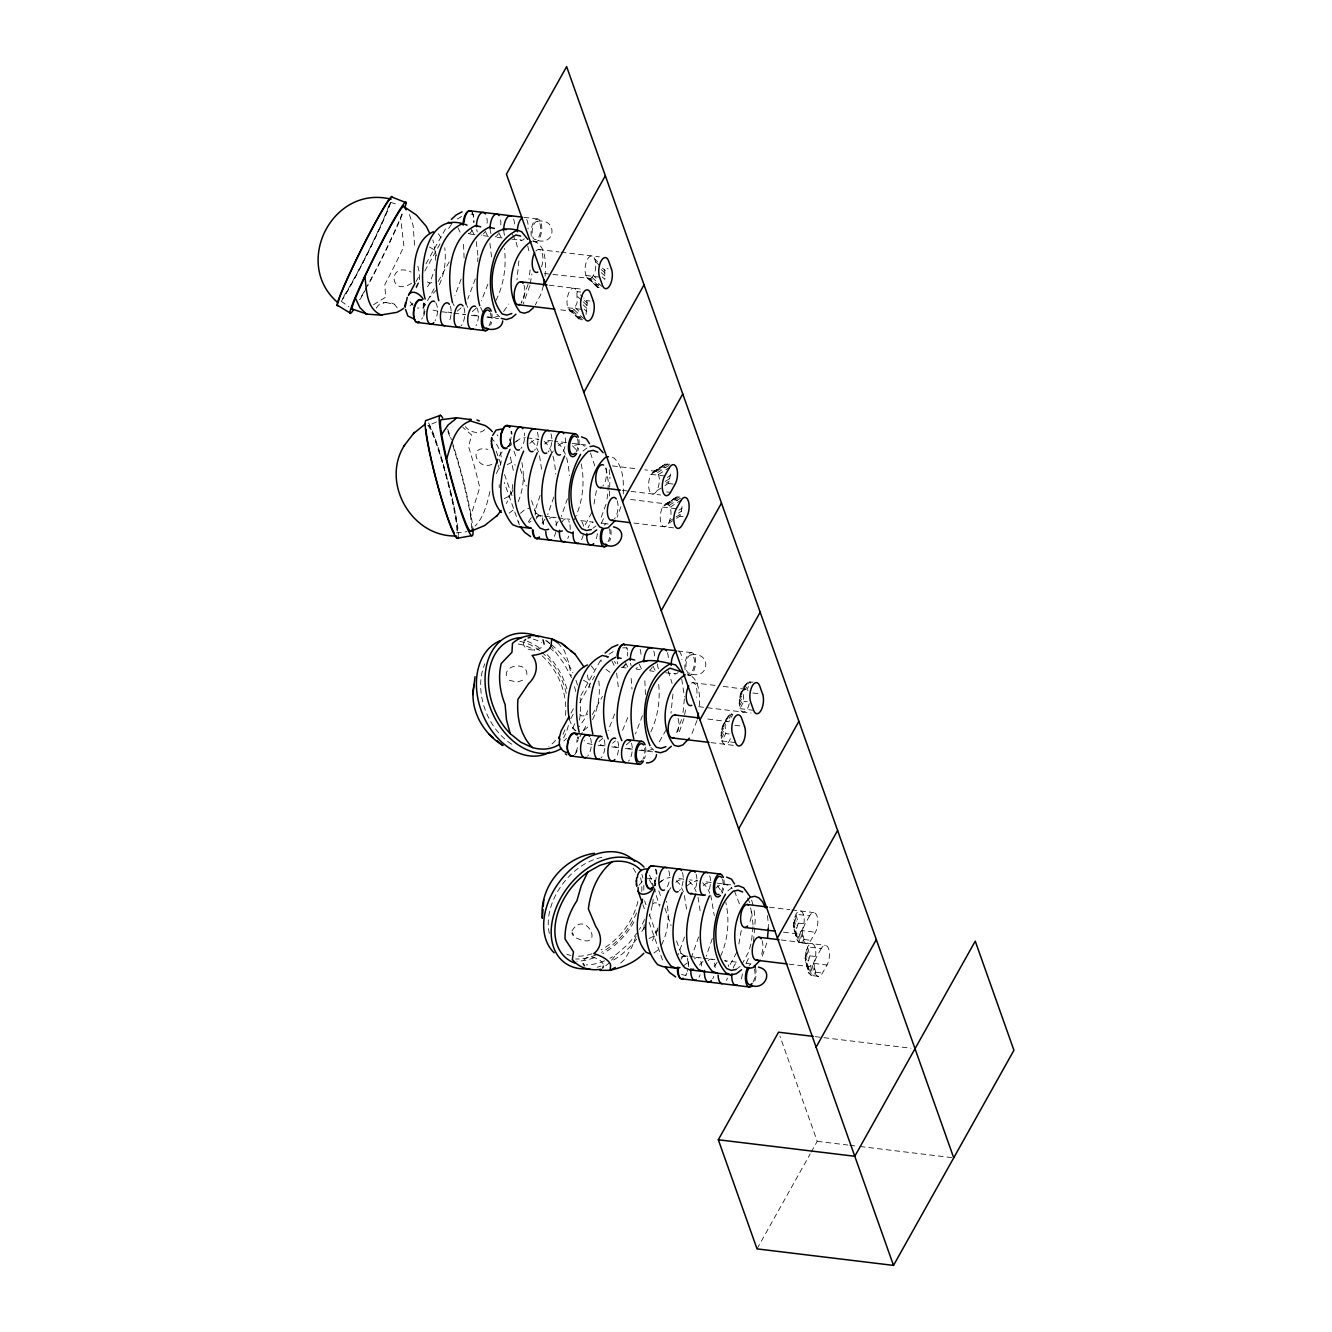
<?xml version="1.0" encoding="UTF-8"?>
<svg xmlns="http://www.w3.org/2000/svg" width="1332" height="1332" viewBox="0 0 1332 1332"><rect width="100%" height="100%" fill="white"/><g stroke="black" fill="none" stroke-linecap="round" stroke-linejoin="round"><path stroke-width="0.75" stroke-dasharray="5 3.75" d="M608.058 490.293L608.274 481.601L605.96 466.65M623.259 493.939C623.709 481.668 623.592 467.116 614.085 458.042L611.321 456.976M753.013 926.672L751.398 942.207M753.063 924.924L751.281 908.208M768.281 928.154L768.364 924.408M499.184 487.662L499.25 484.715M644.139 924.574L644.022 928.987A13.17 5.961 -83.1 0 0 644.505 932.816M424.708 303.413L422.893 307.942L417.382 308.058M601.048 661.621L601.115 659.74M572.627 310.772L582.35 319.78L580.952 320.163L567.848 307.725A11.555 5.228 -83.1 0 1 569.463 291.475A11.555 5.228 -83.1 0 1 576.873 291.591L577.139 302.714L573.992 309.64L571.228 311.139L556.992 309.424M586.063 314.485L587.196 302.997L586.613 300.599L583.832 298.018M602.147 276.873L604.928 279.454L604.678 268.331L608.091 268.731M664.968 485.547L668.214 483.483L669.28 481.118L670.679 472.41M676.589 518.298L679.82 516.217L680.902 513.852L682.284 505.144M735.53 742.573L721.877 740.925C719.463 731.618 723.326 719.03 731.468 714.019L732.783 714.418L728.854 721.778L705.161 718.664M730.369 738.677A11.555 5.228 -83.1 0 1 721.877 740.925L725.807 733.566L725.074 725.424L727.422 717.315M753.596 710.306L739.943 708.657C737.745 699.7 741.358 680.902 752.946 682.15M749.233 703.646A11.555 5.228 -83.1 0 1 739.943 708.657L743.872 701.298L743.139 693.156L745.487 685.048M793.489 925.29L795.953 914.218A11.555 5.228 -83.1 0 1 803.363 914.335A11.555 5.228 -83.1 0 1 801.747 930.585L804.062 939.476L800.016 942.79L796.636 939.36L793.489 925.29L797.552 941.208M809.59 915.867L805.077 923.925A11.555 5.228 -83.1 0 0 803.462 940.176A11.555 5.228 -83.1 0 0 810.888 940.292L815.4 932.233A11.555 5.228 -83.1 0 0 817.015 915.983A11.555 5.228 -83.1 0 0 809.59 915.867L795.953 914.218L798.251 923.109L795.92 931.201L796.636 939.36M805.094 958.024L807.558 946.952A11.555 5.228 -83.1 0 1 814.984 947.069A11.555 5.228 -83.1 0 1 813.369 963.319L815.667 972.21L811.638 975.524L808.258 972.094L805.094 958.024L809.157 973.942M821.211 948.6L816.699 956.676A11.555 5.228 -83.1 0 0 815.084 972.926A11.555 5.228 -83.1 0 0 822.493 973.043L827.022 964.967A11.555 5.228 -83.1 0 0 828.621 948.717A11.555 5.228 -83.1 0 0 821.211 948.6L807.558 946.952L809.873 955.843L807.525 963.952L808.258 972.094M464.102 258.025L463.486 243.573M477.655 261.588L477.855 257.759M518.897 260.806L516.949 280.003M530.103 269.913L528.987 279.254M545.104 276.224C545.737 264.269 546.969 245.654 533.2 240.726M645.437 694.538L644.821 680.086M672.943 694.005L670.978 713.203M684.365 698.984L683.016 712.453M699.333 705.71C699.8 694.688 699.783 678.121 687.229 673.942M571.961 930.985C586.063 906.975 607.375 953.595 575.074 937.412M435.264 260.19L435.681 254.595L432.883 239.91M654.994 880.768L653.829 885.464A11.555 5.228 -83.1 0 0 656.177 877.355M512.753 484.432L512.087 489.91L506.476 503.529M526.839 674.525C527.755 661.854 504.528 664.052 506.376 675.923M596.386 490.559L593.739 505.544M607.009 498.917L608.008 492.024M609.473 496.037L609.939 476.973M741.258 930.402L738.627 945.404M753.529 941.624L755.194 920.479L754.095 909.556M535.214 515.101L535.264 511.238L533 508.741M655.277 884.981L654.678 879.17M530.253 283.566L531.934 273.942M684.631 714.851L685.963 707.142M523.31 642.524C523.143 651.814 538.694 651.847 543.289 645.72M434.315 270.479L434.548 269.497M489.976 491.541C486.979 503.696 484.165 516.749 475.174 526.04M540.126 495.421L534.815 511.355M553.779 497.069L547.652 514.785M567.415 498.717L561.305 516.45M605.993 504.262L600.299 519.913M620.962 506.643L617.116 517.216M684.515 937.029L678.088 954.778M698.651 936.929L691.741 956.443M712.304 938.577L706.193 956.293M750.865 944.105L748.767 951.714L741.941 964.301M766.782 943.073L762.004 957.075M668.048 504.195L679.387 496.953L676.673 496.919L662.687 507.092A11.555 5.228 -83.1 0 0 661.072 523.343A11.555 5.228 -83.1 0 0 668.481 523.459C671.145 517.665 672.693 509.357 668.048 504.195L628.088 499.117M681.584 974.458L685.764 975.49L687.628 970.362M461.138 279.054L454.961 295.604M475.324 278.887L467.748 299.134M487.895 284.166L481.401 300.799M528.071 284.449L521.262 302.68M529.92 285.498L523.21 303.863M543.473 285.581L540.825 294.372L535.298 304.945M614.635 714.069L608.141 730.702M627.738 717.532L621.794 732.35M642.474 715.567L635.447 733.999M681.518 719.613L675.291 735.88M683.965 718.714L678.105 735.197M696.986 720.545L691.375 735.181M657.841 927.988L651.331 943.356M376.223 308.142L378.521 305.028L384.016 302.78M471.711 528.255L470.646 516.416L479.753 487.529A55.827 5.095 75.1 0 0 468.514 446.42L471.711 435.048L462.753 427.256M432.967 274.226L429.553 283.616L426.307 288.578M365.8 288.611A57.792 3.546 -63.4 0 0 400.566 217.449L401.864 213.953M636.047 936.213L631.851 947.102L624.875 959.19L618.281 965.267M587.712 710.672L584.432 719.163L579.303 726.639M518.165 501.748C524.042 488.061 524.925 472.127 520.662 457.858M574.159 519.88C582.85 502.364 585.231 481.651 580.935 462.604M591.791 512.587L584.215 526.573M601.448 523.193L604.645 516.033M661.538 944.954C668.148 931.601 669.946 915.75 666.45 901.264M720.629 956.16C728.088 939.526 729.803 920.196 725.823 902.447M736.679 952.447L729.103 966.433M746.336 963.036L749.533 955.877M590.692 278.505C595.987 273.976 596.603 265.701 594.938 259.307A11.555 5.228 -83.1 0 0 587.529 259.191A11.555 5.228 -83.1 0 0 585.913 275.458L597.702 287.479L600.416 287.512L590.692 278.505L550.649 274.192M669.863 464.219L665.051 464.185L651.065 474.358A11.555 5.228 -83.1 0 0 649.45 490.609A11.555 5.228 -83.1 0 0 656.876 490.725C659.523 484.931 661.072 476.623 656.426 471.461L644.938 469.83M439.36 284.648C444.622 273.21 446.253 260.19 444.771 247.735M495.92 300.566C503.896 284.598 506.543 266.184 504.428 248.518M592.573 719.613C598.451 707.725 600.366 694.055 598.817 680.935M650.815 731.901C657.891 716.949 660.389 699.899 658.607 683.499M666.183 729.786L657.692 744.605M685.764 975.49L686.846 973.126M496.37 473.526L499.7 466.483A23.293 16.833 52.3 0 0 491.192 438.145M722.427 727.039L728.687 715.517M721.628 729.803L725.54 722.443M723.492 724.675L730.069 714.385M740.492 694.771L746.753 683.233M739.693 697.535L743.606 690.176M721.145 732.783L725.074 725.424M741.558 692.407L748.134 682.117M731.468 714.019L727.538 721.361L726.14 721.744M739.21 700.515L743.139 693.156M721.028 735.764L724.958 728.404M739.093 703.479L743.023 696.12M748.068 690.675L746.919 689.51L750.848 682.15L749.533 681.734L745.604 689.094L744.205 689.477M721.278 738.527L725.207 731.185M739.343 706.26L743.273 698.9M416.034 281.551L419.996 274.459M425.957 263.819L446.803 226.59M415.85 287.046L419.83 279.953M424.791 271.079L441.675 240.909M434.149 288.761L422.993 308.774L423.343 302.947A11.555 5.228 -83.1 0 1 421.728 319.197M438.195 281.518L449.334 261.621M570.962 713.153L573.942 707.825M580.885 695.421L601.731 658.191M570.745 718.714L574.725 711.621M579.686 702.747L594.588 676.123M582.25 732.567L576.806 742.374L577.156 736.546A11.555 5.228 -83.1 0 1 577.755 738.944M583.25 730.769L587.312 723.526M592.374 714.485L602.497 696.386M757.026 1248.883L810.222 1153.862M811.221 1152.08L817.249 1141.324L779.919 1036.096M448.634 228.471L451.498 224.359M436.796 289.543L429.87 297.186M503.646 311.405L508.707 304.096M639.044 885.247L642.34 881.334M664.718 476.007L651.065 474.358L665.051 464.185M676.323 508.741L662.687 507.092L676.673 496.919M783.482 932.167L797.718 933.882L801.747 930.585L815.4 932.233M788.994 964.168L809.323 966.632L813.369 963.319L827.022 964.967M499.25 455.994L502.83 450.949M550.932 454.412L553.329 451.048M528.438 521.644L532.017 516.616M542.074 523.293L545.67 518.265M555.727 524.941L558.125 521.595M668.514 890.958L670.912 887.612M702.996 961.438L696.686 967.815M714.252 966.449L717.848 961.421M507.375 447.069C510.905 445.82 509.44 435.897 509.956 440.759M637.445 932.567L628.005 944.338L616.816 953.978A57.792 39.96 -52.3 0 1 609.923 958.257M611.521 960.189L616.816 953.978M484.698 429.62C479.437 434.965 469.363 432.184 465.301 426.556M520.429 513.303L524.425 509.94L529.037 508.258M410.056 305.844L412.87 303.396M457.259 311.172L461.355 307.625M472.277 311.638L476.357 308.092M583.899 730.386L587.995 726.856M599.017 741.541L603.096 738.011M612.653 743.189L615.384 740.842M626.306 744.838L630.386 741.308M605.794 965.683L608.874 963.302M609.024 654.262L615.617 650.016M411.605 283.183C389.427 298.085 387.346 260.789 411.122 272.044M516.083 441.741L520.013 438.711L525.374 437.645M529.72 443.39L533.666 440.359L539.01 439.31L527.322 437.895M544.688 444.039L547.302 442.024L552.663 440.959L544.871 440.01M558.341 445.687L560.955 443.673L566.316 442.607L554.612 441.192M583 450.999L588.245 446.969M509.14 513.153L513.07 510.123M592.84 528.371L595.987 525.957M659.656 882.6L664.901 878.571L670.246 877.505M675.923 882.234L678.537 880.219L683.899 879.153L676.09 878.221M686.946 885.897L692.19 881.867L697.552 880.802L689.743 879.869M703.213 885.53L705.843 883.516L711.188 882.467L703.396 881.518M715.55 888.194L719.48 885.181L724.841 884.115L729.936 886.08L732.184 888.527M727.888 890.858L733.133 886.829M654.029 952.996L657.958 949.982M683.033 966.166L686.962 963.153M736.146 969.43L740.875 965.817M507.242 464.635L511.738 462.47L513.686 463.22A13.17 5.961 -83.1 0 1 515.234 465.151M652.131 904.478L654.428 902.796L658.557 903.063A13.17 5.961 -83.1 0 1 660.106 904.994M528.871 522.644L531.035 521.128M508.424 446.786L511.738 444.472M513.386 443.323L520.013 438.711M651.648 887.795L656.609 884.331M658.274 883.183L664.901 878.571M457.309 219.031L461.804 216.4M652.33 472.544L663.669 465.301M656.426 471.461L667.765 464.219L666.45 463.802L653.712 471.428M657.575 472.627L668.914 465.384M658.491 474.475L668.214 468.265M667.315 477.455L670.562 475.391M665.217 481.451L670.079 478.355M666.05 483.183L669.28 481.118M656.876 490.725L663.353 486.596M663.952 505.294L675.291 498.051M678.071 496.553L665.334 504.162M669.197 505.377L680.535 498.135M670.096 507.209L681.435 499.966M678.937 510.189L682.167 508.125M678.454 513.17L681.701 511.088M669.563 521.095L674.408 517.998M676.04 516.966L680.902 513.852M668.481 523.459L674.958 519.33M373.543 304.728L385.631 297.202L384.831 284.565A55.827 3.43 -63.4 0 0 403.929 246.353L400.566 217.449M522.51 680.319L517.016 682.117L509.257 680.236M436.413 421.944L427.788 425.74A55.478 5.062 75.1 0 1 447.485 481.302A55.478 5.062 75.1 0 1 455.677 532.933L466.916 531.734M498.201 316.117L492.74 317.932L487.612 316.7M652.247 749.333L646.769 751.131L641.641 749.899M431.818 282.617L429.737 283.283L425.691 280.969M491.808 464.435C476.673 470.879 467.349 444.505 487.878 449.383M646.786 878.72L653.063 878.621L655.327 881.118M504.162 498.618L508.658 496.453A24.759 11.189 -83.1 0 0 512.97 490.026M649.05 938.477L653.546 936.313A24.759 11.189 -83.1 0 0 657.858 929.886M574.608 445.321L579.953 444.255L585.048 446.237M385.78 302.53L394.439 304.229L397.169 307.825M533.732 649.866L534.598 649.733M383.233 302.88L386.646 302.414M622.56 647.885L626.839 647.802L627.455 650.199A11.555 5.228 -83.1 0 1 627.572 655.96M470.945 214.102L473.027 214.202L473.643 216.6A11.538 4.862 -85.4 0 1 473.909 222.361M537.562 218.997L523.909 217.332A11.555 5.228 -83.1 0 1 528.005 228.921M537.329 221.295C558.508 217.582 555.694 247.985 535.497 239.677M474.975 234.682L467.365 233.766A11.555 5.228 -83.1 0 0 468.764 233.383M488.478 236.313L480.685 235.364A11.555 5.228 -83.1 0 0 482.084 234.998M502.131 237.962L494.322 237.029A11.555 5.228 -83.1 0 0 498.368 233.716M511.871 239.144L521.628 240.326M538.694 249.5L559.024 251.948M561.072 252.198L599.367 256.843M599.567 277.106L585.913 275.458L597.702 287.479M544.555 273.46L548.618 273.959M595.637 284.465L599.05 284.882M549.1 285.215L583.25 289.344M580.785 292.058L576.873 291.591L582.434 296.736M586.613 300.599L590.026 301.015M581.501 309.374L567.848 307.725L580.952 320.163M577.572 316.733L580.985 317.149M442.041 311.788L451.798 312.97L446.67 311.738M453.746 313.203L465.434 314.618L460.323 313.386M471.295 315.334L479.087 316.267L473.959 315.051M486.879 317.216L498.584 318.631M572.161 443.306L585.814 444.971M662.404 467.116L665.817 467.532M612.404 465.884L636.813 468.831M668.214 483.483L673.326 484.099M666.616 491.908L670.529 492.374M622.327 490.343L660.622 494.971M674.025 499.85L677.439 500.266M679.82 516.217L683.233 516.633M633.932 523.076L674.192 527.955M538.977 515.551L542.773 516.017M544.671 516.25L556.177 517.632M558.141 517.865L569.83 519.28M601.032 523.06L606.876 523.776M677.722 650.948L691.358 652.597M691.142 654.894C712.32 651.182 709.506 681.584 689.31 673.293M621.178 667.365L626.889 668.065M636.446 669.213L640.342 669.68M650.083 670.862L653.995 671.345M665.684 672.76L675.441 673.925M692.723 682.7L715.101 685.414M723.243 686.396L746.919 689.51M752.88 692.99L758.724 693.706M743.872 701.298L747.285 701.714M698.584 706.676L751.115 713.02M734.814 725.257L742.607 726.206M725.807 733.566L729.22 733.982M711.022 742.623L735.014 745.537M598.035 745.237L605.827 746.186L600.699 744.954L597.752 742.174M611.671 746.886L619.48 747.835L614.352 746.603M625.324 748.534L633.116 749.483L628.005 748.251M638.977 750.182L654.578 752.081M717.049 883.166L732.633 885.047M769.48 907.209L789.826 909.673M791.857 909.923L813.636 912.553M798.251 923.109L805.077 923.925M804.062 939.476L810.888 940.292M781.101 939.959L825.257 945.287M806.842 943.605L800.016 942.79L797.718 933.882L795.237 932.3L793.739 928.071M809.873 955.843L816.699 956.676M683.999 955.81L687.795 956.276M689.71 956.509L701.215 957.891M703.163 958.124L714.851 959.539M736.313 962.137L724.608 960.722A11.555 5.228 -83.1 0 1 728.587 966.549M746.053 963.319L751.897 964.035M815.667 972.21L822.493 973.043M818.447 976.339L811.638 975.524L809.323 966.632L806.859 965.051L805.344 960.805M815.201 1036.629L910.938 1048.217M817.249 1141.324L847.801 1145.021M849.833 1145.27L857.991 1146.253M860.022 1146.502L951.681 1157.591M539.843 515.717L535.847 513.003M684.881 955.976L680.868 953.262M532.634 241.059L536.779 242.058M433.017 310.09L438.145 311.322M688.045 674.591L690.825 675.257M592.174 744.521L587.062 743.306L584.099 740.509M429.403 247.003L433.466 249.334A24.759 11.189 -83.1 0 1 436.48 255.894M583.433 680.219L587.495 682.533A24.759 11.189 -83.1 0 1 589.194 685.381M587.961 278.455L599.017 287.879M390.592 202.347L398.651 204.945M394.439 304.229L391.708 303.03M610.023 672.294L604.029 667.915M341.142 301.248L348.834 306.71M579.72 714.168L581.684 715.933L585.864 715.817A13.17 5.961 -83.1 0 0 587.778 713.952M594.938 259.307L597.718 261.888M595.537 261.705L601.098 266.85M602.497 268.148L605.277 270.712M601.348 269.63L605.511 273.493M601.232 272.61L605.411 276.473M593.339 275.574L596.103 278.138M592.057 277.372L601.798 286.38M586.813 277.289L596.553 286.297M584.432 300.416L587.196 302.997M577.722 296.753L581.901 300.616M583.283 301.914L587.445 305.761M583.166 304.878L587.329 308.741M584.082 309.141L586.863 311.721M575.258 307.842L579.437 311.705M573.992 309.64L583.732 318.664M568.747 309.557L579.636 319.747M438.328 233.716L443.123 240.942M496.819 314.169L499.783 316.949M591.258 665.883L596.303 672.444M650.865 747.385L653.812 750.166M569.23 719.163L572.627 727.688L575.957 730.818M546.786 640.792L549.367 643.273M413.186 305.528L409.906 301.615M572.527 445.804L575.907 449.45M557.758 442.923C566.883 451.082 568.464 464.135 569.363 475.657M544.105 441.275C553.246 449.433 554.828 462.487 555.727 474.009M531.585 440.842L534.948 444.505L538.544 451.948M717.415 885.647L722.577 893.023M702.647 882.783L707.125 887.661L709.823 893.239M688.994 881.135L693.489 885.996L696.17 891.591M676.473 880.702L679.836 884.348L683.416 891.791M572.627 727.688L575.124 730.552M497.019 434.765L498.051 435.98M557.842 642.773L564.252 650.466L568.797 662.886L571.145 675.823M550.382 644.888L564.535 664.335L571.478 677.672M614.385 661.338L615.85 663.403M518.048 521.345L518.914 522.81M649.35 879.719L654.462 888.91L659.457 906.326M536.163 513.519L531.152 499.633M681.201 953.779L675.907 939.143M512.437 234.299L515.884 241.142L518.081 250.183M498.801 232.634L501.365 237.779M485.148 230.985L487.728 236.114M471.495 229.337L474.075 234.465M457.858 227.689L460.422 232.817M668.198 670.928L672.111 683.383M480.602 307.392L483.183 312.52M652.83 665.85L655.411 670.978M466.1 304.029L467.815 307.442M639.177 664.202L641.758 669.33M452.447 302.381L454.162 305.794M625.54 662.537L628.105 667.682M611.888 660.888L614.468 666.033M603.146 964.102C600.099 957.208 584.964 953.496 582.8 962.353M472.127 212.354L473.626 216.6A11.555 5.228 -83.1 0 1 473.759 222.344M590.442 452.963L595.554 468.048M472.144 212.354L473.027 214.202M747.552 898.051L749.966 903.079M734.432 890.958L739.476 904.095M519.38 524.808L504.245 482.45M510.356 456.959L513.603 471.794M511.255 443.539L509.657 438.911M514.002 451.282L516.05 457.092M520.163 468.697L526.34 486.097M658.757 890.792L661.505 898.534M664.934 908.191L671.095 925.607M496.203 451.132L501.032 464.751M504.495 474.492L512.77 497.852M498.035 464.951L499.417 468.847M644.571 900.815L645.953 904.711M649.417 914.435L657.692 937.795M642.923 904.828L644.305 908.724M649.134 922.327L663.619 963.153M409.407 214.602L413.136 225.508L414.835 248.868M587.395 674.974L590.009 687.895M812.104 965.134L814.401 974.025M806.493 949.316L808.79 958.207M810.722 966.249L813.019 975.141M800.482 932.383L802.796 941.291M805.693 952.08L807.991 960.971M805.211 955.044L807.525 963.952M794.871 916.582L797.185 925.474M808.008 966.216L810.306 975.107M799.1 933.516L801.414 942.407M794.072 919.346L796.386 928.238M793.606 922.31L795.92 931.201M796.386 933.482L798.701 942.373M751.664 900.049L753.113 905.76M710.722 895.104L714.252 915.517M698.035 897.252L700.599 913.869M684.398 895.587L686.779 910.389M539.51 455.744L542.074 472.361M626.839 647.802L627.439 650.199M681.751 679.22L684.482 696.919M527.722 246.02L529.703 254.146M616.649 673.159L618.348 687.412M489.91 243.256L491.608 257.492M476.257 241.608L477.955 255.844M417.848 266.184L419.23 272.044A23.293 17.716 -45 0 1 414.485 290.659M767.465 915.567L768.015 920.862M609.207 469.697L609.756 475.158M631.168 678.438L632.001 689.06M424.309 303.13A11.538 5.544 -80.7 0 1 424.891 305.528M424.891 311.255A11.538 5.544 -80.7 0 1 422.211 319.264M524.009 285.181A11.555 5.228 -83.1 0 1 521.128 303.246M535.914 250.999A11.555 5.228 -83.1 0 1 542.074 252.914A11.555 5.228 -83.1 0 1 541.525 266.8M513.636 219.114A11.555 5.228 -83.1 0 1 514.368 227.256M504.595 235.248A11.555 5.228 -83.1 0 1 503.762 230.07M524.408 238.828A11.555 5.228 -83.1 0 1 519.147 238.744M531.302 236.164A11.555 5.228 -83.1 0 1 536.63 219.147A11.555 5.228 -83.1 0 1 541.375 232.567A11.555 5.228 -83.1 0 1 532.8 240.393M500.582 219.863A11.555 5.228 -83.1 0 1 500.715 225.608M490.959 233.6A11.555 5.228 -83.1 0 1 490.109 228.421M486.929 218.198A11.555 5.228 -83.1 0 1 487.062 223.959M484.731 232.068A11.555 5.228 -83.1 0 1 483.449 233.866M477.306 231.951A11.555 5.228 -83.1 0 1 476.706 229.554M471.928 230.453A11.538 4.862 -85.4 0 1 468.265 233.783M463.952 307.858A11.555 5.228 -83.1 0 1 461.072 325.924M450.299 306.21A11.555 5.228 -83.1 0 1 448.684 322.461M435.747 302.714A11.555 5.228 -83.1 0 1 435.048 320.812M491.841 313.553A11.555 5.228 -83.1 0 1 490.709 325.041M476.69 307.659A11.555 5.228 -83.1 0 1 475.99 325.757M490.343 312.77A9.241 4.179 -83.1 0 1 489.06 325.774M390.176 203.097A58.608 3.596 -63.4 0 1 368.947 250.516A58.608 3.596 -63.4 0 1 342.657 298.618M363.986 291.841A57.792 3.546 -63.4 0 1 359.557 299.467M402.331 214.302A62.304 3.829 -63.4 0 1 367.732 285.781M366.75 287.562A62.304 3.829 -63.4 0 1 359.923 299.683M390.709 202.647A61.022 3.746 -63.4 0 1 368.231 252.264A61.022 3.746 -63.4 0 1 341.741 300.582M388.811 205.661A55.478 3.413 -63.4 0 1 367.915 252.164A55.478 3.413 -63.4 0 1 342.957 297.352M535.947 519.047A11.538 4.829 -81 0 1 542.857 519.097M543.323 521.445A11.538 4.829 -81 0 1 543.439 524.192M536.197 517.049A11.555 5.228 -83.1 0 1 543.073 527.122M511.005 431.335A11.555 5.228 -83.1 0 1 511.255 434.115M511.138 437.096A11.555 5.228 -83.1 0 1 507.525 447.003M617.216 500.815A11.555 5.228 -83.1 0 1 614.335 518.881M605.61 468.081A11.555 5.228 -83.1 0 1 602.73 486.147M511.621 431.385A11.538 5.578 -85.3 0 1 511.988 434.165M510.822 442.89A11.538 5.578 -85.3 0 1 509.773 445.254M565.268 437.912A11.555 5.228 -83.1 0 1 561.788 453.579M551.015 433.866A11.555 5.228 -83.1 0 1 548.135 451.931M578.92 439.56A11.555 5.228 -83.1 0 1 577.772 451.048M537.379 432.217A11.555 5.228 -83.1 0 1 534.498 450.266M524.325 432.95A11.555 5.228 -83.1 0 1 524.575 435.731M524.458 438.711A11.555 5.228 -83.1 0 1 520.845 448.618M561.888 522.127A11.555 5.228 -83.1 0 1 569.313 522.244M569.913 524.625A11.555 5.228 -83.1 0 1 570.046 530.386M568.764 536.13A11.555 5.228 -83.1 0 1 567.698 538.494M549.517 518.664A11.555 5.228 -83.1 0 1 556.393 528.737M555.91 531.701A11.555 5.228 -83.1 0 1 554.045 536.846M583.549 526.29A11.555 5.228 -83.1 0 0 579.587 520.462L593.223 522.111A11.555 5.228 -83.1 0 0 588.111 527.788M583.216 535.014A11.555 5.228 -83.1 0 1 581.335 540.143M577.422 438.777A9.241 4.179 -83.1 0 1 576.123 451.781M610.855 529.587A11.555 5.228 -83.1 0 1 609.706 541.075M604.095 525.274A11.555 5.228 -83.1 0 1 608.191 524.175M597.335 533.699A11.555 5.228 -83.1 0 1 596.053 539.427M609.357 528.804A9.241 4.179 -83.1 0 1 608.058 541.808M429.07 425.174A58.608 5.361 75.1 0 1 447.169 478.937A58.608 5.361 75.1 0 1 457.659 533.25M447.902 431.535A57.792 5.278 75.1 0 1 450.099 437.479M452.897 445.754A57.792 5.278 75.1 0 1 470.646 516.416M447.635 429.104A62.304 5.694 75.1 0 1 451.415 439.693M452.031 441.541A62.304 5.694 75.1 0 1 472.927 528.721M428.554 422.943A61.022 5.578 75.1 0 1 447.402 478.921A61.022 5.578 75.1 0 1 458.325 535.481M625.224 664.069A11.555 5.228 -83.1 0 1 622.577 666.999M617.798 663.952A11.555 5.228 -83.1 0 1 617.199 661.554M577.405 747.668A11.555 5.228 -83.1 0 1 574.275 754.611M691.341 683.066A11.555 5.228 -83.1 0 1 696.37 697.252M678.038 718.398A11.555 5.228 -83.1 0 1 676.423 734.648M625.74 664.069A11.538 4.862 -85.4 0 1 623.359 667.016M578.121 736.746A11.538 5.544 -80.7 0 1 578.704 739.127M577.206 750.549A11.538 5.544 -80.7 0 1 574.625 754.661M631.418 743.123A11.555 5.228 -83.1 0 1 628.538 761.171M617.765 741.474A11.555 5.228 -83.1 0 1 616.15 757.725M645.654 747.169A11.555 5.228 -83.1 0 1 644.522 758.657M604.112 739.809A11.555 5.228 -83.1 0 1 601.232 757.875M590.476 738.161A11.555 5.228 -83.1 0 1 587.578 756.226M667.449 652.73A11.555 5.228 -83.1 0 1 668.181 660.872M658.408 668.864A11.555 5.228 -83.1 0 1 657.558 663.686M653.796 651.065A11.555 5.228 -83.1 0 1 654.528 659.223M652.18 667.315A11.555 5.228 -83.1 0 1 649.533 670.262M640.143 649.417A11.555 5.228 -83.1 0 1 640.875 657.575M637.262 667.482A11.555 5.228 -83.1 0 1 635.897 668.614M631.118 665.55A11.555 5.228 -83.1 0 1 630.519 663.17M644.638 748.301A9.241 4.179 -83.1 0 1 642.873 759.39M679.037 651.365A11.555 5.228 -83.1 0 1 681.934 659.54M678.204 672.427A11.555 5.228 -83.1 0 1 672.061 670.512M685.114 669.763A11.555 5.228 -83.1 0 1 689.976 652.98A11.555 5.228 -83.1 0 1 695.471 664.168A11.555 5.228 -83.1 0 1 687.762 675.174M519.83 641.308A58.608 42.291 67.8 0 1 540.126 650.948M541.674 652.214A58.608 42.291 67.8 0 1 566.816 695.953M564.935 729.786A58.608 42.291 67.8 0 1 562.77 734.781M533.316 639.127A57.792 41.692 67.8 0 1 541.575 642.54M549.483 647.702A57.792 41.692 67.8 0 1 555.427 652.996M574.508 686.613A57.792 41.692 67.8 0 1 575.79 692.057M574.542 723.676A57.792 41.692 67.8 0 1 571.811 730.336M566.5 738.294A57.792 41.692 67.8 0 1 563.852 740.992M545.704 640.575A62.304 44.938 67.8 0 1 550.149 643.656M551.615 644.805A62.304 44.938 67.8 0 1 572.877 672.727M575.94 680.236A62.304 44.938 67.8 0 1 577.755 686.08M580.086 697.851A62.304 44.938 67.8 0 1 579.27 720.479M527.239 641.208A61.022 44.023 67.8 0 1 540.825 649.05M547.102 654.645A61.022 44.023 67.8 0 1 567.249 690.143M568.348 725.524A61.022 44.023 67.8 0 1 563.553 737.928M511.788 744.222A55.478 40.027 67.8 0 1 484.865 663.752M518.148 644.005A55.478 40.027 67.8 0 1 534.715 650.266M542.141 655.86A55.478 40.027 67.8 0 1 565.268 717.532M555.561 740.409A55.478 40.027 67.8 0 1 548.801 746.236M681.218 957.308A11.555 5.228 -83.1 0 1 688.211 964.401M750.499 907.924A11.555 5.228 -83.1 0 1 748.884 924.192M762.104 940.675A11.555 5.228 -83.1 0 1 760.489 956.925M655.444 869.213A11.555 5.228 -83.1 0 1 656.293 874.375M655.91 869.247A11.538 5.578 -85.3 0 1 657.009 874.425M655.86 883.149A11.538 5.578 -85.3 0 1 654.795 885.514M680.985 959.306A11.538 4.829 -81 0 1 687.878 959.356M688.344 961.704A11.538 4.829 -81 0 1 688.261 967.415M742.357 973.958A11.555 5.228 -83.1 0 1 740.009 982.05M733.133 968.048A11.555 5.228 -83.1 0 1 738.261 962.37M727.438 978.038A11.555 5.228 -83.1 0 1 726.373 980.402M755.277 967.448A11.555 5.228 -83.1 0 1 754.728 981.334M749.133 965.534A11.555 5.228 -83.1 0 1 750.499 964.401M708.191 960.572A11.555 5.228 -83.1 0 1 715.184 967.665M713.785 976.389A11.555 5.228 -83.1 0 1 712.72 978.754M694.538 958.923A11.555 5.228 -83.1 0 1 701.531 966.016M700.149 974.724A11.555 5.228 -83.1 0 1 699.067 977.105M682.4 872.477A11.555 5.228 -83.1 0 1 679.52 890.525M696.053 874.125A11.555 5.228 -83.1 0 1 694.438 890.375M754.378 969.063A9.241 4.179 -83.1 0 1 753.08 982.067M709.69 875.773A11.555 5.228 -83.1 0 1 708.075 892.024M723.942 879.819A11.555 5.228 -83.1 0 1 721.728 893.672M668.747 870.828A11.555 5.228 -83.1 0 1 669.48 878.97M669.014 881.951A11.555 5.228 -83.1 0 1 665.867 888.877M722.443 879.037A9.241 4.179 -83.1 0 1 721.145 892.04M640.642 877.888A58.608 40.526 -52.3 0 1 641.758 891.541M636.546 912.953A58.608 40.526 -52.3 0 1 601.481 952.297M596.12 954.894A58.608 40.526 -52.3 0 1 575.591 958.99M644.488 919.48A57.792 39.96 -52.3 0 1 639.443 929.403M604.628 960.822A57.792 39.96 -52.3 0 1 586.33 964.901M649.417 875.024A62.304 43.074 -52.3 0 1 652.763 885.697M653.163 899.233A62.304 43.074 -52.3 0 1 652.63 903.329M652.28 905.377A62.304 43.074 -52.3 0 1 649.2 916.349M644.338 927.155A62.304 43.074 -52.3 0 1 641.275 932.4M636.646 939.06A62.304 43.074 -52.3 0 1 613.103 960.305M601.015 966.016A62.304 43.074 -52.3 0 1 597.169 967.215M641.957 874.441A61.022 42.208 -52.3 0 1 642.84 877.871M643.772 885.147A61.022 42.208 -52.3 0 1 643.739 890.925M633.982 921.994A61.022 42.208 -52.3 0 1 602.73 953.679M594.355 957.641A61.022 42.208 -52.3 0 1 576.889 961.188M633.05 868.098A55.478 38.362 -52.3 0 1 635.714 872.577M637.862 901.448A55.478 38.362 -52.3 0 1 601.065 949.849M592.024 953.812A55.478 38.362 -52.3 0 1 576.556 956.176M570.879 955.444A55.478 38.362 -52.3 0 1 566.866 954.261M549.367 933.482A55.478 38.362 -52.3 0 1 603.346 857.142M538.744 237.029A9.241 4.179 -83.1 0 0 538.378 221.628A9.241 4.179 -83.1 0 0 532.117 232.8A9.241 4.179 -83.1 0 0 538.744 237.029M692.54 670.645A9.241 4.179 -83.1 0 0 692.19 655.227A9.241 4.179 -83.1 0 0 685.93 666.416A9.241 4.179 -83.1 0 0 692.54 670.645"/><path stroke-width="1.5" d="M768.281 928.154L767.598 937.512M594.488 853.279C563.503 857.725 539.377 886.729 542.307 918.314L543.04 909.39M407.292 297.386L405.078 307.176L405.244 305.211M543.24 906.443L543.789 899.699M559.057 738.81L561.105 730.985L568.98 716.699M405.278 304.878L405.428 303.013M559.074 738.494L559.24 736.613M491.658 445.754L491.708 437.662L491.508 439.443M491.225 441.791L491.425 440.093M636.696 886.013L636.446 880.352M636.263 882.05L636.729 877.921M637.412 877.488C637.179 871.927 642.79 867.998 648.018 869.097L649.3 867.282A11.555 5.228 -83.1 0 1 653.379 866.2M496.936 740.675L503.013 745.57C482.45 733.183 468.881 708.541 474.092 684.465M472.877 694.538L475.025 676.706M638.145 887.362L638.095 891.225L642.24 902.88M502.747 320.945C502.081 328.954 492.191 330.935 485.814 328.421M656.559 754.561C656.16 759.49 651.348 763.319 646.453 762.853M543.473 285.581L544.455 279.953M697.502 718.78L698.484 713.169M544.155 644.139L543.023 639.843M603.446 966.15L602.697 967.998M559.989 738.927C557.592 744.888 561.371 752.413 568.115 752.68L570.179 755.694A11.555 5.228 -83.1 0 0 572.893 755.743M506.143 448.135A11.555 5.228 -83.1 0 1 501.115 433.966L504.262 427.023A11.555 5.228 -83.1 0 1 509.507 427.106M492.607 435.414L496.087 430.103L502.997 428.837L504.279 427.023A11.538 5.578 -85.3 0 1 509.856 427.139M501.115 433.966L502.997 428.837M471.711 529.953A57.792 5.278 75.1 0 1 446.57 459.074C451.148 445.005 454.495 426.323 470.429 420.945L485.181 425.557A23.293 7.159 24.1 0 1 492.34 431.635M408.474 295.504L415.035 283.316M404.762 444.855C380.203 482.317 411.605 537.545 456.476 535.947M352.797 309.174A57.792 3.546 -63.4 0 1 355.394 298.118L364.935 276.556A57.792 3.546 -63.4 0 1 404.046 206.676L416.5 215.101L426.34 226.44L429.62 233.167M497.752 459.34C491.375 475.84 488.711 498.268 501.315 512.47M509.99 449.45C499.583 472.344 495.088 504.395 512.737 524.758L517.832 526.739L531.485 528.388L526.39 526.406C508.741 506.06 513.22 474.009 523.643 451.115M537.279 452.763C526.873 475.657 522.394 507.708 540.043 528.071L545.138 530.036L548.701 529.32M550.932 454.412C540.526 477.306 536.047 509.357 553.679 529.72L558.774 531.684L562.354 530.985M564.585 456.06C554.162 478.954 549.683 511.005 567.332 531.368L572.427 533.333M653.629 866.216A11.538 5.578 -85.3 0 0 649.3 867.265L646.969 871.461A11.538 5.578 -85.3 0 0 646.902 885.347A11.538 5.578 -85.3 0 0 653.513 887.312M642.623 899.2C636.246 915.7 633.599 938.128 646.187 952.33L650.016 953.795M654.878 889.31C644.455 912.204 639.976 944.255 657.625 964.618L662.72 966.582L676.373 968.231L679.936 967.532M668.514 890.958C658.108 913.852 653.629 945.903 671.261 966.266L676.373 968.231M682.167 892.607C671.761 915.5 667.265 947.552 684.914 967.914L690.009 969.896L730.952 974.841L736.313 973.775L741.558 969.763M695.82 894.272C685.397 917.165 680.918 949.217 698.567 969.563L703.662 971.544M709.457 895.92C699.05 918.814 694.571 950.865 712.22 971.228L717.315 973.192M648.018 869.097L646.952 871.461A11.555 5.228 -83.1 0 0 646.403 885.347A11.555 5.228 -83.1 0 0 652.563 887.279M641.008 870.395A57.792 39.96 -52.3 0 0 612.304 861.687L599.966 865.284L587.778 872.127L581.301 885.597L576.906 900.798A55.827 38.595 -52.3 0 0 565.101 939.127L573.476 951.897L572.36 959.589A55.827 38.595 -52.3 0 0 601.182 969.263M545.121 283.283L605.344 175.724M583.832 392.407L644.055 284.848M622.543 501.531L682.767 393.972M661.255 610.655L721.478 503.096M699.966 719.779L760.172 612.221M738.661 828.904L798.884 721.345M777.372 938.028L837.595 830.469M718.314 1139.759L854.794 1156.276L975.24 941.141L1013.935 1050.265L893.506 1265.4L757.026 1248.883L718.314 1139.759L778.537 1032.2L813.169 1036.379M816.083 1047.152L876.306 939.593M446.57 459.074L441.608 434.582L448.002 425.058L455.461 419.064A55.827 5.095 75.1 0 1 456.493 417.749L471.345 419.747M689.327 738.144L682.883 744.921L678.438 746.386L674.292 745.387C658.208 726.19 664.119 688.061 685.197 674.758M580.619 454.362C567.232 477.156 562.986 511.638 580.985 533.016L586.08 534.998L591.425 533.932L596.669 529.903M615.334 520.396L608.191 527.738L603.846 528.588L599.716 526.989C584.465 507.858 587.329 473.593 605.61 457.292L608.508 456.726M725.507 894.205C712.104 917.015 707.858 951.498 725.857 972.876L730.952 974.841M760.222 960.239L753.063 967.581L748.734 968.447L744.605 966.849C729.353 947.701 732.217 913.436 750.499 897.152L754.828 896.286L758.957 897.885L762.603 901.831L765.5 907.858M413.469 433.566L425.424 423.909M470.662 531.335L484.565 525.591L497.435 515.251M403.979 445.87L414.435 432.317M496.52 516.45L501.115 510.472M524.175 640.942L525.591 639.427M451.282 219.447L456.243 214.902L462.071 211.821M605.094 653.063L611.937 647.302L617.865 644.821M652.946 889.143C649.75 893.239 641.308 897.169 638.095 891.225M409.09 293.956C413.653 289.41 420.646 294.822 423.193 299.184M612.304 861.687C597.902 873.176 590.559 890.991 588.378 908.907L595.82 926.556A23.293 19.197 37.9 0 1 593.739 953.612A23.293 9.507 12 0 1 610.339 967.482L610.156 970.295L600.066 970.379M515.934 314.235L511.854 317.765L506.376 319.58L501.265 318.348M533.25 307.892L528.837 311.721L524.408 313.187L520.263 312.188C504.179 292.973 510.089 254.862 531.152 241.542M671.328 746.27L665.883 750.982L660.422 752.78L655.294 751.564M643.839 953.229C634.914 962.72 622.543 967.348 610.156 970.295L615.267 967.448M440.459 415.318L426.39 420.379A61.022 5.578 75.1 0 0 437.462 484.881A61.022 5.578 75.1 0 0 458.191 536.829M467.066 225.158C424.991 208.208 417.565 272.244 425.158 299.067M433.383 231.751C415.018 239.627 413.087 265.018 414.369 282.567M461.938 223.926C435.381 236.463 432.7 275.125 438.811 300.716M527.805 239.36L521.661 231.768C479.587 214.818 472.161 278.838 479.753 305.677M516.533 230.536C489.127 244.189 485.181 286.447 495.97 312.454M511.821 313.503L506.893 315.118L502.281 314.019C484.348 292.541 490.725 248.152 516.033 234.981L520.645 236.097M587.412 664.968C568.348 673.592 566.117 700.798 569.23 719.163M615.983 657.142C589.427 669.68 586.746 708.324 592.84 733.932M681.851 672.577L675.69 664.968C650.249 658.424 631.468 655.427 623.01 683.666C617.116 701.764 613.852 722.743 621.844 740.659M656.926 662.087C630.369 674.625 627.688 713.286 633.782 738.877M670.579 663.736C643.173 677.389 639.21 719.646 649.999 745.67M665.85 746.703L660.922 748.334L656.31 747.235C638.394 725.74 644.755 681.351 670.063 668.198L683.649 672.61M528.021 638.028L530.319 637.262M590.043 446.62L593.606 445.904L598.701 447.885L603.196 452.747M591.275 529.587L586.446 530.536L581.868 528.754C564.918 507.492 568.098 469.413 588.411 451.315L593.223 450.366L597.818 452.131M734.914 886.479L738.494 885.763L743.589 887.728L749.866 896.336M690.009 969.896L693.589 969.18M736.146 969.43L731.335 970.395L726.739 968.614C709.806 947.352 712.97 909.273 733.299 891.175L738.111 890.209L742.69 891.99M457.076 538.295L471.794 535.68M468.781 419.63L471.012 419.264M456.493 417.749L441.591 419.68A57.792 5.278 75.1 0 0 441.608 434.582M355.394 298.118L359.906 307.659L366.15 313.836A55.827 3.43 -63.4 0 0 367.016 314.119L381.968 315.201M469.647 210.772L521.961 217.099M520.629 281.768L547.069 284.965M518.348 304.745L554.945 309.174M417.682 322.51L485.597 330.719M507.042 425.524L574.941 433.749M599.949 487.645L620.296 490.093M611.571 520.379L629.87 522.594M604.828 544.455C618.747 552.197 630.003 530.319 613.469 526.889M536.696 538.528L604.595 546.753M623.459 644.388L675.774 650.715M674.658 714.968L699.067 717.931M672.377 737.961L708.99 742.39M600.732 736.396L573.776 733.133A11.555 5.228 -83.1 0 0 567.515 750.299L570.179 755.694M628.038 739.693L641.691 741.341M571.495 756.11L639.41 764.335M652.064 865.783L719.963 874.008M690.392 893.689L704.045 895.337M747.119 904.511L767.448 906.975M744.838 927.488L775.341 931.185M758.724 937.245L779.07 939.709M756.443 960.222L786.946 963.918M749.849 984.714C763.769 992.457 775.024 970.578 758.491 967.149M681.718 978.804L749.616 987.012M419.08 322.128A11.555 5.228 -83.1 0 1 415.218 320.929L414.302 319.081L407.842 315.984L405.527 309.407M502.897 228.888L506.31 229.703M494.372 228.455L489.244 227.239C462.687 239.777 460.006 278.421 466.1 304.029M480.719 226.806L475.591 225.574C449.034 238.128 446.353 276.773 452.447 302.381M448.301 222.278L451.715 223.093M643.273 660.439L646.686 661.255M634.748 660.023L629.636 658.791C602.547 672.061 598.884 713.136 608.208 739.01M617.682 657.542L621.112 658.374M607.459 656.709L602.33 655.494C575.774 668.031 573.093 706.676 579.187 732.284M606.31 656.443L608.391 656.959M581.535 436.863L586.43 438.877L589.527 443.689M726.556 877.122L731.451 879.137L734.548 883.948M351.914 308.891L367.016 314.119M476.923 420.013L479.32 420.945M406.077 202.697L392.157 197.136A61.022 3.746 -63.4 0 0 361.022 249.933A61.022 3.746 -63.4 0 0 338.045 305.378M567.499 648.051L561.721 643.406L551.781 638.844L542.89 637.062A55.827 40.276 67.8 0 0 512.47 643.389L511.954 652.314L501.182 663.552A55.827 40.276 67.8 0 0 505.111 704.561L506.493 719.879L510.256 733.666L520.912 742.274L532.367 747.535A57.792 41.692 67.8 0 0 559.457 744.372M530.635 536.663L524.525 532.217L520.362 526.656L521.012 527.672M675.657 976.922L669.563 972.477L665.384 966.915L666.05 967.931M565.334 753.895L566.749 754.745M337.096 305.061L349.883 312.87M557.842 642.773L551.781 638.844L551.265 643.223A23.293 11.272 -0.9 0 1 532.067 655.411A23.293 20.063 -30.9 0 1 528.687 683.566L517.915 699.35C516.649 716.45 519.863 734.931 532.367 747.535M570.928 650.848L575.024 654.129L583.915 666.866M489.044 734.298L493.323 737.745M561.721 643.406L575.024 654.129M584.448 965.717L583.133 963.619M404.046 206.676L406.193 209.857M421.278 299.933A11.555 5.228 -83.1 0 0 415.351 303.946A11.555 5.228 -83.1 0 0 413.719 316.683L415.218 320.929A11.538 5.544 -80.7 0 0 419.33 322.161M573.21 935.164L572.26 933.033M953.729 1157.824L566.633 66.6L506.426 174.176L893.506 1265.4M497.352 463.003L491.308 443.606M568.115 752.68L567.532 750.299A11.538 5.544 -80.7 0 1 570.213 736.546A11.538 5.544 -80.7 0 1 577.189 734.898M414.302 319.081L413.736 316.683A11.538 5.544 -80.7 0 1 415.784 304.062A11.538 5.544 -80.7 0 1 422.177 300.116M636.33 883.865L636.663 885.78M491.625 445.521L491.958 447.502M364.935 276.556C366.633 290.093 366.233 308.824 381.202 314.951L396.653 312.387A23.293 8.908 -13.3 0 0 403.713 308.241M463.153 225.158A11.555 5.228 -83.1 0 1 470.962 211.189A11.538 4.862 -85.4 0 0 464.152 222.228M519.746 304.379A11.555 5.228 -83.1 0 1 514.435 291.675A11.555 5.228 -83.1 0 1 523.093 283.35M537.812 272.111A11.555 5.228 -83.1 0 1 532.434 266.666A11.555 5.228 -83.1 0 1 534.648 252.797M517.399 231.735A11.555 5.228 -83.1 0 1 522.51 217.715M503.762 230.07A11.555 5.228 -83.1 0 1 511.571 216.1M490.109 228.421A11.555 5.228 -83.1 0 1 493.173 216.367A11.555 5.228 -83.1 0 1 499.084 215.618M476.456 226.773A11.555 5.228 -83.1 0 1 479.537 214.718A11.555 5.228 -83.1 0 1 485.431 213.969M459.69 327.039A11.555 5.228 -83.1 0 1 454.378 314.335A11.555 5.228 -83.1 0 1 463.053 306.01M444.655 325.757A11.555 5.228 -83.1 0 1 441.009 311.222A11.555 5.228 -83.1 0 1 449.4 304.362M433.782 322.61A11.555 5.228 -83.1 0 1 426.789 314.036A11.555 5.228 -83.1 0 1 434.598 301.548M473.343 328.704A11.555 5.228 -83.1 0 1 467.832 317.499A11.555 5.228 -83.1 0 1 475.541 306.493M488.361 329.22A11.555 5.228 -83.1 0 1 481.784 325.757A11.555 5.228 -83.1 0 1 484.232 310.373A11.555 5.228 -83.1 0 1 491.242 311.155M486.929 328.122A9.241 4.179 -83.1 0 1 482.683 317.965A9.241 4.179 -83.1 0 1 489.627 311.305M389.46 199.667A58.608 3.596 -63.4 0 0 360.023 252.264A58.608 3.596 -63.4 0 0 338.195 302.93C292.257 264.452 331.735 185.215 390.159 198.984A58.608 3.596 -63.4 0 1 391.059 199.267M353.646 309.723A62.304 3.829 -63.4 0 1 374.292 256.593A62.304 3.829 -63.4 0 1 405.128 206.76M612.97 520.013A11.555 5.228 -83.1 0 1 607.658 507.309A11.555 5.228 -83.1 0 1 616.316 498.967M601.348 487.262A11.555 5.228 -83.1 0 1 595.854 476.057A11.555 5.228 -83.1 0 1 603.562 465.068M533.25 530.069A11.538 4.829 -81 0 0 539.477 537.062A11.555 5.228 -83.1 0 1 532.467 529.936M507.059 448.185A11.538 5.578 -85.3 0 1 501.465 443.939A11.538 5.578 -85.3 0 1 501.931 431.185M560.406 454.712A11.555 5.228 -83.1 0 1 555.094 442.008A11.555 5.228 -83.1 0 1 563.769 433.666M546.769 453.047A11.555 5.228 -83.1 0 1 541.258 441.841A11.555 5.228 -83.1 0 1 548.967 430.852M576.706 453.413A11.555 5.228 -83.1 0 1 569.28 453.296A11.555 5.228 -83.1 0 1 570.895 437.046A11.555 5.228 -83.1 0 1 578.321 437.162M533.116 451.398A11.555 5.228 -83.1 0 1 527.605 440.193A11.555 5.228 -83.1 0 1 535.314 429.204M519.463 449.75A11.555 5.228 -83.1 0 1 514.152 437.046A11.555 5.228 -83.1 0 1 522.827 428.721M578.704 543.073A11.555 5.228 -83.1 0 1 573.193 531.868M565.051 541.425A11.555 5.228 -83.1 0 1 559.54 530.219M575.108 453.23A9.241 4.179 -83.1 0 1 569.597 445.171A9.241 4.179 -83.1 0 1 576.689 437.312M593.722 543.606A11.555 5.228 -83.1 0 1 586.846 533.533M607.375 545.254A11.555 5.228 -83.1 0 1 601.215 543.323A11.555 5.228 -83.1 0 1 601.764 529.437M551.398 539.776A11.555 5.228 -83.1 0 1 545.787 531.551M605.943 544.155A9.241 4.179 -83.1 0 1 601.648 539.793A9.241 4.179 -83.1 0 1 603.413 528.721M454.395 533.483A58.608 5.361 75.1 0 1 432.467 464.452M432.051 462.67A58.608 5.361 75.1 0 1 425.924 429.254M472.927 528.721A62.304 5.694 75.1 0 1 451.764 481.168A62.304 5.694 75.1 0 1 442.674 417.948M617.931 658.824A11.538 4.862 -85.4 0 1 624.858 644.788A11.555 5.228 -83.1 0 0 617.066 655.794M575.091 733.549A11.555 5.228 -83.1 0 1 576.257 734.715M691.841 705.311A11.555 5.228 -83.1 0 1 686.48 699.866A11.555 5.228 -83.1 0 1 688.694 686.013M673.776 737.578A11.555 5.228 -83.1 0 1 668.281 726.373A11.555 5.228 -83.1 0 1 675.99 715.384M573.126 755.777A11.538 5.544 -80.7 0 1 569.03 754.545M625.757 762.67A11.555 5.228 -83.1 0 1 622.127 748.134A11.555 5.228 -83.1 0 1 630.502 741.275M614.885 759.523A11.555 5.228 -83.1 0 1 607.892 750.948A11.555 5.228 -83.1 0 1 615.7 738.461M643.439 761.022A11.555 5.228 -83.1 0 1 636.03 760.905A11.555 5.228 -83.1 0 1 637.645 744.655A11.555 5.228 -83.1 0 1 645.054 744.771M599.85 759.007A11.555 5.228 -83.1 0 1 594.355 747.801A11.555 5.228 -83.1 0 1 602.064 736.796M586.213 757.359A11.555 5.228 -83.1 0 1 580.902 744.655A11.555 5.228 -83.1 0 1 589.56 736.313M643.922 662.037A11.555 5.228 -83.1 0 1 651.748 648.068M630.269 660.389A11.555 5.228 -83.1 0 1 638.095 646.403M657.675 660.705A11.555 5.228 -83.1 0 1 666.533 650.882M641.857 760.838A9.241 4.179 -83.1 0 1 636.346 752.763A9.241 4.179 -83.1 0 1 643.439 744.904M671.211 665.334A11.555 5.228 -83.1 0 1 676.323 651.315M510.256 733.666A57.792 41.692 67.8 0 1 488.944 673.159A57.792 41.692 67.8 0 1 521.828 637.562M561.538 748.351A62.304 44.938 67.8 0 1 486.663 695.271A62.304 44.938 67.8 0 1 538.694 636.863M549.683 752.13A61.022 44.023 67.8 0 1 483.483 716.233A61.022 44.023 67.8 0 1 500.283 640.692M683.116 978.421A11.555 5.228 -83.1 0 1 677.605 967.215M747.618 925.99A11.555 5.228 -83.1 0 1 740.625 917.415A11.555 5.228 -83.1 0 1 748.434 904.928M757.841 959.856A11.555 5.228 -83.1 0 1 752.53 947.152A11.555 5.228 -83.1 0 1 761.205 938.827M737.362 984.997A11.555 5.228 -83.1 0 1 731.867 973.792M722.327 983.715A11.555 5.228 -83.1 0 1 718.098 975.107M754.378 965.617A11.555 5.228 -83.1 0 1 755.277 967.448M752.397 985.514A11.555 5.228 -83.1 0 1 745.903 982.45A11.555 5.228 -83.1 0 1 747.851 967.332M711.455 980.552A11.555 5.228 -83.1 0 1 704.578 970.479M696.42 980.036A11.555 5.228 -83.1 0 1 690.925 968.83M683.183 978.454A11.538 4.829 -81 0 1 678.488 967.382M678.138 891.657A11.555 5.228 -83.1 0 1 672.827 878.953A11.555 5.228 -83.1 0 1 681.501 870.629M664.485 890.009A11.555 5.228 -83.1 0 1 658.99 878.804A11.555 5.228 -83.1 0 1 666.699 867.815M691.791 893.306A11.555 5.228 -83.1 0 1 686.48 880.602A11.555 5.228 -83.1 0 1 695.138 872.277M752.064 983.516A9.241 4.179 -83.1 0 1 746.669 980.052A9.241 4.179 -83.1 0 1 749.45 967.532M720.462 895.487A11.555 5.228 -83.1 0 1 713.869 892.024A11.555 5.228 -83.1 0 1 716.333 876.639A11.555 5.228 -83.1 0 1 723.343 877.422M705.427 894.971A11.555 5.228 -83.1 0 1 699.933 883.765A11.555 5.228 -83.1 0 1 707.642 872.76M719.03 894.388A9.241 4.179 -83.1 0 1 714.784 884.232A9.241 4.179 -83.1 0 1 721.711 877.572M575.324 963.219A57.792 39.96 -52.3 0 1 555.394 923.509A57.792 39.96 -52.3 0 1 587.778 872.127M589.676 968.664A62.304 43.074 -52.3 0 1 560.173 899.117A62.304 43.074 -52.3 0 1 644.022 867.065M554.179 952.813A61.022 42.208 -52.3 0 1 563.919 876.323A61.022 42.208 -52.3 0 1 634.615 861.388M669.23 467.948L664.718 476.007A11.555 5.228 -83.1 0 0 663.103 492.257A11.555 5.228 -83.1 0 0 670.529 492.374L675.041 484.315A11.555 5.228 -83.1 0 0 676.656 468.065A11.555 5.228 -83.1 0 0 669.23 467.948M680.852 500.682L676.323 508.741A11.555 5.228 -83.1 0 0 674.708 525.008A11.555 5.228 -83.1 0 0 682.134 525.124L686.646 517.049A11.555 5.228 -83.1 0 0 688.261 500.799A11.555 5.228 -83.1 0 0 680.852 500.682M762.637 694.172L759.723 685.997A11.555 5.228 -83.1 0 0 752.314 685.88A11.555 5.228 -83.1 0 0 750.699 702.13L753.596 710.306A11.555 5.228 -83.1 0 0 761.022 710.422A11.555 5.228 -83.1 0 0 762.637 694.172M611.505 269.147L608.591 260.972A11.555 5.228 -83.1 0 0 601.182 260.856A11.555 5.228 -83.1 0 0 599.567 277.106L602.464 285.281A11.555 5.228 -83.1 0 0 609.889 285.398A11.555 5.228 -83.1 0 0 611.505 269.147M744.555 726.44L741.658 718.264A11.555 5.228 -83.1 0 0 734.232 718.148A11.555 5.228 -83.1 0 0 732.633 734.398L735.53 742.573A11.555 5.228 -83.1 0 0 742.956 742.69A11.555 5.228 -83.1 0 0 744.555 726.44M593.423 301.415L590.526 293.24A11.555 5.228 -83.1 0 0 583.1 293.123A11.555 5.228 -83.1 0 0 581.501 309.374L584.398 317.549A11.555 5.228 -83.1 0 0 591.824 317.665A11.555 5.228 -83.1 0 0 593.423 301.415"/></g></svg>
